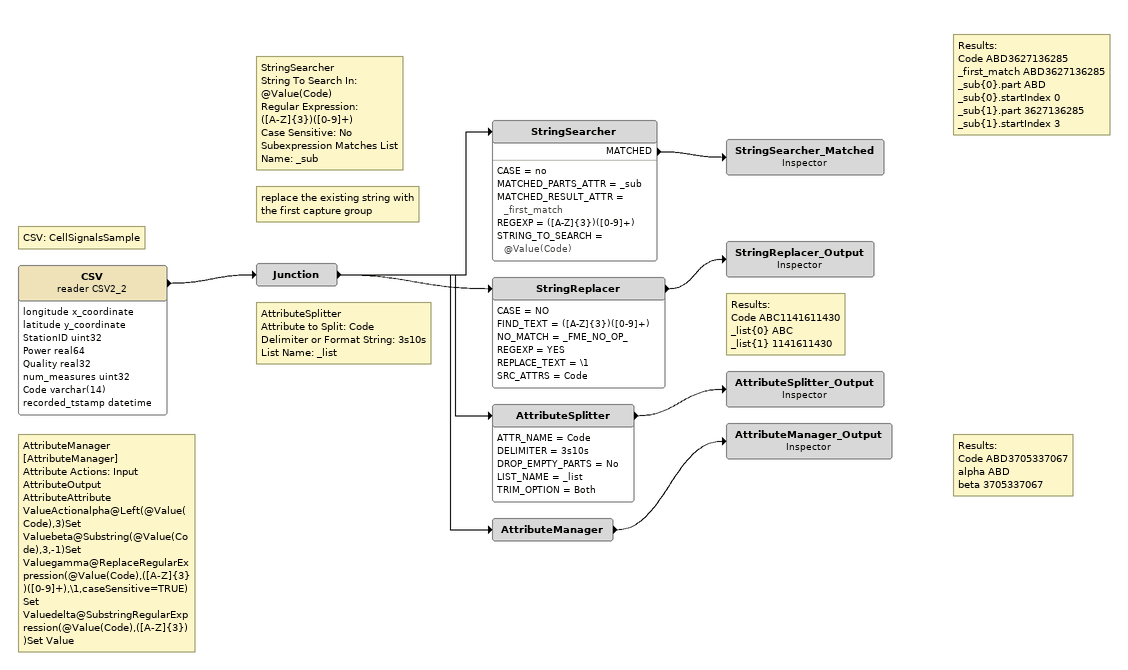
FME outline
Note: CSV: CellSignalsSample
CSV (reader CSV2_2)
    attributes: longitude x_coordinate, latitude y_coordinate, StationID uint32, Power real64, Quality real32, num_measures uint32, Code varchar(14), recorded_tstamp datetime
    -> Junction
Junction
    -> StringSearcher
    -> AttributeManager
    -> AttributeSplitter
    -> StringReplacer
Note: StringSearcher / String To Search In: @Value(Code) / Regular Expression: ([A-Z]{3})([0-9]+) / Case Sensitive: No / Subexpression Matches List Name: _sub
StringSearcher
    CASE = no
    MATCHED_PARTS_ATTR = _sub
    MATCHED_RESULT_ATTR = _first_match
    REGEXP = ([A-Z]{3})([0-9]+)
    STRING_TO_SEARCH = @Value(Code)
    MATCHED -> StringSearcher_Matched
Note: Results: / Code ABD3627136285 / _first_match ABD3627136285 / _sub{0}.part ABD / _sub{0}.startIndex 0 / _sub{1}.part 3627136285 / _sub{1}.startIndex 3
StringSearcher_Matched: Inspector
Note: replace the existing string with the first capture group
StringReplacer
    CASE = NO
    FIND_TEXT = ([A-Z]{3})([0-9]+)
    NO_MATCH = _FME_NO_OP_
    REGEXP = YES
    REPLACE_TEXT = \1
    SRC_ATTRS = Code
    -> StringReplacer_Output
StringReplacer_Output: Inspector
Note: AttributeSplitter / Attribute to Split: Code / Delimiter or Format String: 3s10s / List Name: _list
AttributeSplitter
    ATTR_NAME = Code
    DELIMITER = 3s10s
    DROP_EMPTY_PARTS = No
    LIST_NAME = _list
    TRIM_OPTION = Both
    -> AttributeSplitter_Output
Note: Results: / Code ABC1141611430 / _list{0} ABC / _list{1} 1141611430
AttributeSplitter_Output: Inspector
Note: AttributeManager [AttributeManager] / Attribute Actions: Input AttributeOutput AttributeAttribute ValueActionalpha@Left(@Value(Code),3)Set Valuebeta@Substring(@Value(Code),3,-1)Set Valuegamma@ReplaceRegularExpression(@Value(Code),([A-Z]{3})([0-9]+),\1,caseSensitive=TRUE)Set Valuedelta@SubstringRegularExpression(@Value(Code),([A-Z]{3}))Set Value
AttributeManager
    -> AttributeManager_Output
Note: Results: / Code ABD3705337067 / alpha ABD / beta 3705337067
AttributeManager_Output: Inspector
